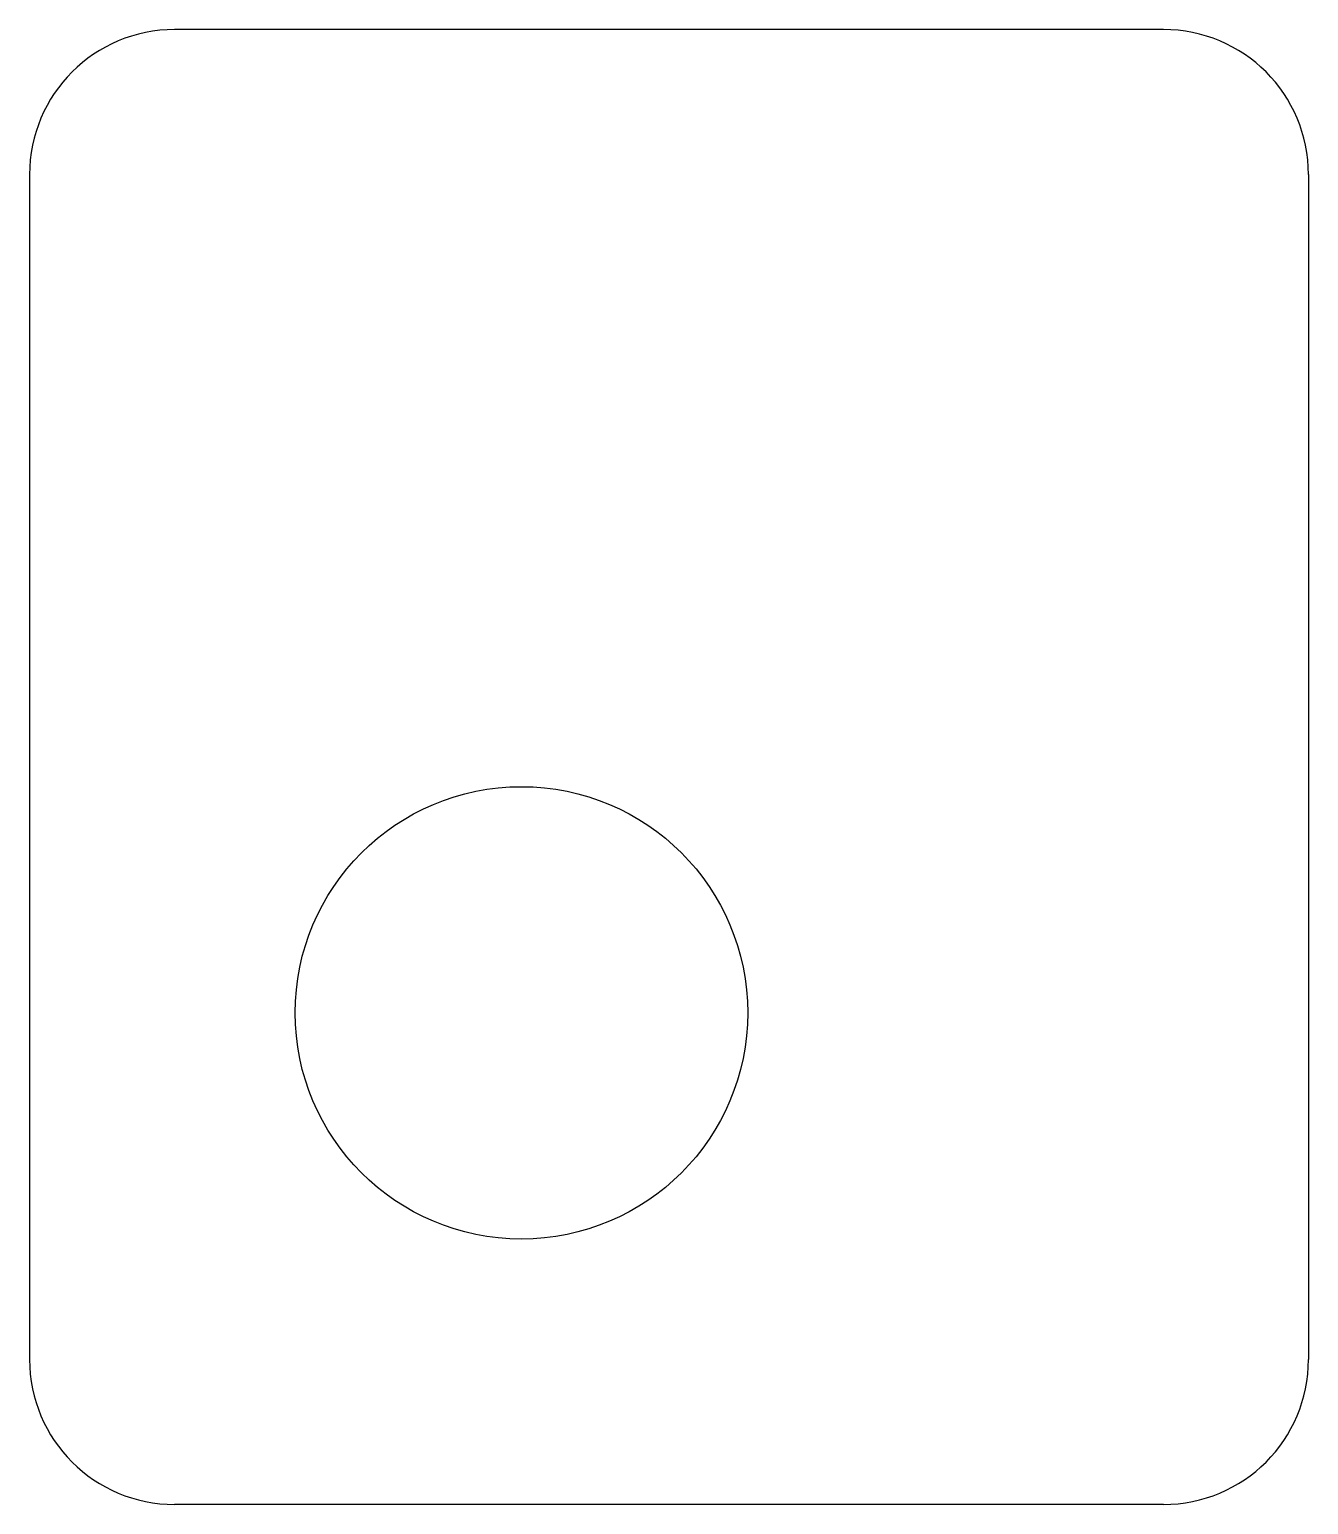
# Model space of a CAD drawing. Extents: x -133 to 127, y -150 to 150.
import ezdxf

# ---------------------------------------------------------------- set-up
doc = ezdxf.new("R2010")
doc.units = 0
doc.layers.add('VISIBLE', color=7, linetype='CONTINUOUS')

msp = doc.modelspace()

# ---------------------------------------------------------------- linework, layer by layer
at = {"layer": 'VISIBLE'}
for p, q in [((97.26, 150), (-103.74, 150)), ((-133.24, 120.5), (-133.24, -120.5)), ((126.76, 120.5), (126.76, -120.5)), ((97.26, -150), (-103.74, -150))]:
    msp.add_line(p, q, dxfattribs=at)
msp.add_circle((-33.24, -50), 46, dxfattribs=at)
for centre, start, end in [((-103.74, 120.5), 90, 180), ((97.26, 120.5), 0, 90), ((-103.74, -120.5), 180, 270), ((97.26, -120.5), 270, 0)]:
    msp.add_arc(centre, 29.5, start, end, dxfattribs=at)

doc.saveas('drawing.dxf')
